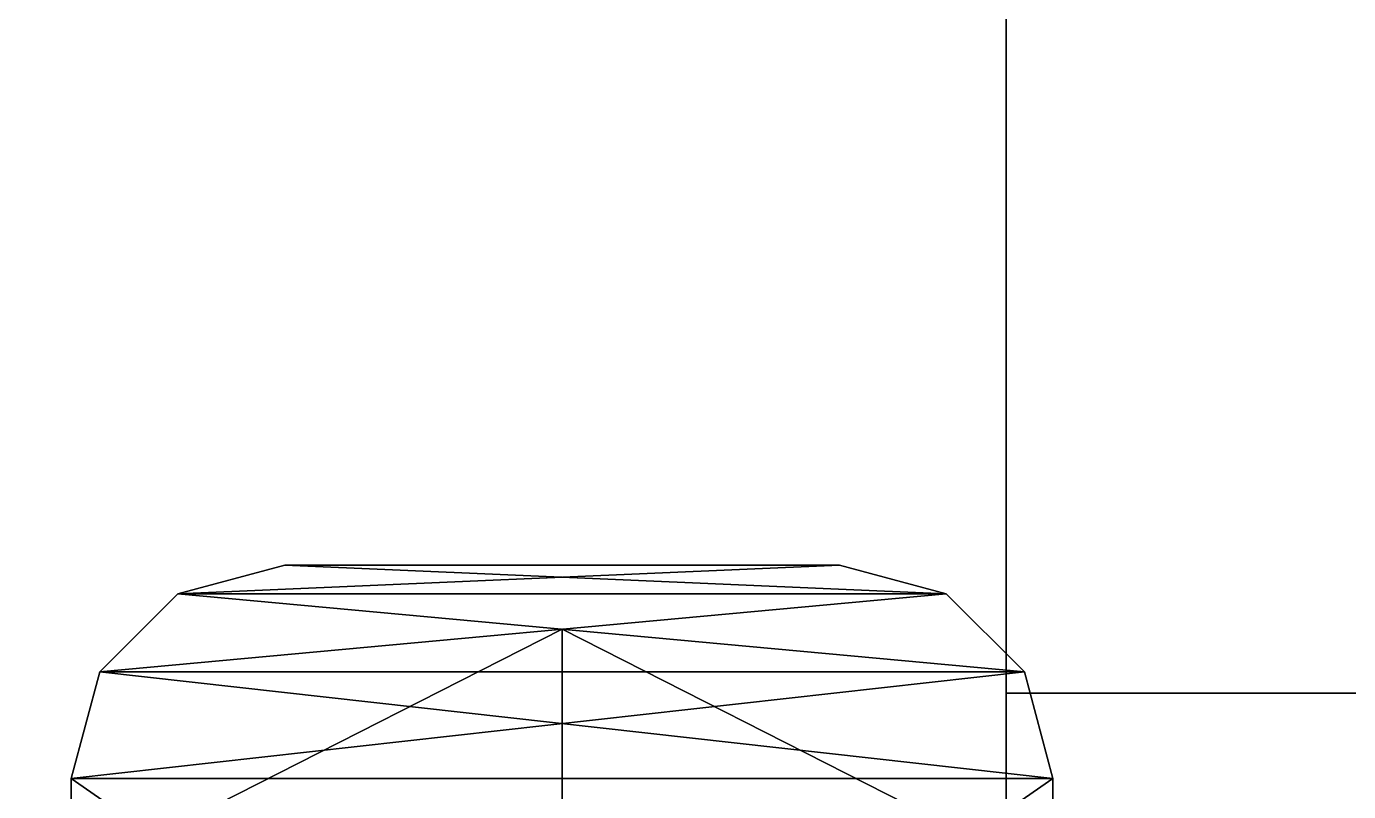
# Model space of a CAD drawing. Extents: x 0 to 4956, y -4930 to 0.
# Drawn here: x 169.05 to 200.02, y -962.31 to -944.38 of the extents above; entities that cross this region are included whole.
import ezdxf

# ---------------------------------------------------------------- set-up
doc = ezdxf.new("R2010")
doc.units = 0
for name, color, linetype in [('LAYER0', 7, 'CONTINUOUS'), ('LAYER151', 7, 'CONTINUOUS'), ('LAYER160', 7, 'CONTINUOUS'), ('LAYER172', 7, 'CONTINUOUS'), ('LAYER174', 7, 'CONTINUOUS'), ('LAYER181', 7, 'CONTINUOUS'), ('LAYER272', 7, 'CONTINUOUS'), ('LAYER279', 7, 'CONTINUOUS'), ('LAYER286', 7, 'CONTINUOUS'), ('LAYER293', 7, 'CONTINUOUS'), ('LAYER300', 7, 'CONTINUOUS'), ('LAYER307', 7, 'CONTINUOUS'), ('LAYER641', 7, 'CONTINUOUS'), ('LAYER643', 7, 'CONTINUOUS')]:
    doc.layers.add(name, color=color, linetype=linetype)

msp = doc.modelspace()

# ---------------------------------------------------------------- linework, layer by layer
at = {"layer": 'LAYER0', "invisible_edges": 1}
for points in [[(4956, 0), (0, -4930), (0, 0), (4956, 0)], [(4956, -4930, 5), (0, 0, 5), (0, -4930, 5), (4956, -4930, 5)], [(0, 0, 5), (4956, -4930, 5), (4956, 0, 5), (0, 0, 5)], [(0, -4930), (4956, 0), (4956, -4930), (0, -4930)]]:
    msp.add_3dface(points, dxfattribs=at)
at = {"layer": 'LAYER151', "invisible_edges": 1}
for points in [[(120, -588, 85), (670, -978, 85), (120, -978, 85), (120, -588, 85)], [(670, -978, 85), (120, -588, 85), (670, -588, 85), (670, -978, 85)], [(670, -588, 103), (120, -978, 103), (670, -978, 103), (670, -588, 103)], [(120, -978, 103), (670, -588, 103), (120, -588, 103), (120, -978, 103)]]:
    msp.add_3dface(points, dxfattribs=at)
at = {"layer": 'LAYER160', "invisible_edges": 1}
for points in [[(120, -978, 2544), (670, -588, 2544), (120, -588, 2544), (120, -978, 2544)], [(670, -588, 2544), (120, -978, 2544), (670, -978, 2544), (670, -588, 2544)], [(670, -978, 2526), (120, -588, 2526), (670, -588, 2526), (670, -978, 2526)], [(120, -588, 2526), (670, -978, 2526), (120, -978, 2526), (120, -588, 2526)]]:
    msp.add_3dface(points, dxfattribs=at)
at = {"layer": 'LAYER172', "invisible_edges": 1}
for points in [[(144.6, -978, 1989), (610, -588, 1989), (144.6, -588, 1989), (144.6, -978, 1989)], [(610, -588, 1989), (144.6, -978, 1989), (610, -978, 1989), (610, -588, 1989)], [(610, -978, 1971), (144.6, -588, 1971), (610, -588, 1971), (610, -978, 1971)], [(144.6, -588, 1971), (610, -978, 1971), (144.6, -978, 1971), (144.6, -588, 1971)]]:
    msp.add_3dface(points, dxfattribs=at)
at = {"layer": 'LAYER174', "invisible_edges": 1}
for points in [[(144.6, -978, 871), (610, -588, 871), (144.6, -588, 871), (144.6, -978, 871)], [(610, -588, 871), (144.6, -978, 871), (610, -978, 871), (610, -588, 871)], [(610, -978, 853), (144.6, -588, 853), (610, -588, 853), (610, -978, 853)], [(144.6, -588, 853), (610, -978, 853), (144.6, -978, 853), (144.6, -588, 853)]]:
    msp.add_3dface(points, dxfattribs=at)
at = {"layer": 'LAYER181'}
for points in [[(175.1, -957, 851.01), (172.6, -957.6699, 853), (175.1, -957, 853), (175.1, -957, 851.01)], [(172.6, -957.6699, 851.01), (172.6, -957.6699, 853), (175.1, -957, 851.01), (172.6, -957.6699, 851.01)], [(188.1, -957, 851.01), (172.6, -957.6699, 851.01), (175.1, -957, 851.01), (188.1, -957, 851.01)], [(190.6, -957.6699, 851.01), (172.6, -957.6699, 851.01), (188.1, -957, 851.01), (190.6, -957.6699, 851.01)], [(172.6, -957.6699, 853), (190.6, -957.6699, 853), (175.1, -957, 853), (172.6, -957.6699, 853)], [(188.1, -957, 851.01), (172.6, -957.6699, 851.01), (190.6, -957.6699, 851.01), (188.1, -957, 851.01)], [(175.1, -957, 851.01), (172.6, -957.6699, 851.01), (188.1, -957, 851.01), (175.1, -957, 851.01)], [(188.1, -957, 853), (172.6, -957.6699, 853), (190.6, -957.6699, 853), (188.1, -957, 853)], [(175.1, -957, 853), (172.6, -957.6699, 853), (188.1, -957, 853), (175.1, -957, 853)], [(172.6, -957.6699, 851.01), (175.1, -957, 853), (175.1, -957, 851.01), (172.6, -957.6699, 851.01)], [(172.6, -957.6699, 853), (175.1, -957, 853), (172.6, -957.6699, 851.01), (172.6, -957.6699, 853)], [(175.1, -957, 853), (188.1, -957, 851.01), (188.1, -957, 853), (175.1, -957, 853)], [(175.1, -957, 851.01), (188.1, -957, 851.01), (175.1, -957, 853), (175.1, -957, 851.01)], [(175.1, -957, 851.01), (188.1, -957, 853), (188.1, -957, 851.01), (175.1, -957, 851.01)], [(175.1, -957, 853), (188.1, -957, 853), (175.1, -957, 851.01), (175.1, -957, 853)], [(175.1, -957, 853), (190.6, -957.6699, 853), (188.1, -957, 853), (175.1, -957, 853)], [(188.1, -957, 853), (190.6, -957.6699, 851.01), (188.1, -957, 851.01), (188.1, -957, 853)], [(190.6, -957.6699, 853), (190.6, -957.6699, 851.01), (188.1, -957, 853), (190.6, -957.6699, 853)], [(190.6, -957.6699, 851.01), (188.1, -957, 853), (188.1, -957, 851.01), (190.6, -957.6699, 851.01)], [(190.6, -957.6699, 853), (188.1, -957, 853), (190.6, -957.6699, 851.01), (190.6, -957.6699, 853)], [(172.6, -957.6699, 851.01), (170.7699, -959.5, 853), (172.6, -957.6699, 853), (172.6, -957.6699, 851.01)], [(170.7699, -959.5, 851.01), (170.7699, -959.5, 853), (172.6, -957.6699, 851.01), (170.7699, -959.5, 851.01)], [(190.6, -957.6699, 851.01), (170.7699, -959.5, 851.01), (172.6, -957.6699, 851.01), (190.6, -957.6699, 851.01)], [(192.4301, -959.5, 851.01), (170.7699, -959.5, 851.01), (190.6, -957.6699, 851.01), (192.4301, -959.5, 851.01)], [(170.7699, -959.5, 853), (192.4301, -959.5, 853), (172.6, -957.6699, 853), (170.7699, -959.5, 853)], [(190.6, -957.6699, 851.01), (170.7699, -959.5, 851.01), (192.4301, -959.5, 851.01), (190.6, -957.6699, 851.01)], [(172.6, -957.6699, 851.01), (170.7699, -959.5, 851.01), (190.6, -957.6699, 851.01), (172.6, -957.6699, 851.01)], [(190.6, -957.6699, 853), (170.7699, -959.5, 853), (192.4301, -959.5, 853), (190.6, -957.6699, 853)], [(172.6, -957.6699, 853), (170.7699, -959.5, 853), (190.6, -957.6699, 853), (172.6, -957.6699, 853)], [(170.7699, -959.5, 851.01), (172.6, -957.6699, 853), (172.6, -957.6699, 851.01), (170.7699, -959.5, 851.01)], [(170.7699, -959.5, 853), (172.6, -957.6699, 853), (170.7699, -959.5, 851.01), (170.7699, -959.5, 853)], [(172.6, -957.6699, 853), (192.4301, -959.5, 853), (190.6, -957.6699, 853), (172.6, -957.6699, 853)], [(190.6, -957.6699, 853), (192.4301, -959.5, 851.01), (190.6, -957.6699, 851.01), (190.6, -957.6699, 853)], [(192.4301, -959.5, 853), (192.4301, -959.5, 851.01), (190.6, -957.6699, 853), (192.4301, -959.5, 853)], [(192.4301, -959.5, 851.01), (190.6, -957.6699, 853), (190.6, -957.6699, 851.01), (192.4301, -959.5, 851.01)], [(192.4301, -959.5, 853), (190.6, -957.6699, 853), (192.4301, -959.5, 851.01), (192.4301, -959.5, 853)], [(173.5165, -962.613, 867), (181.6, -965, 867), (181.6, -958.5, 867), (173.5165, -962.613, 867)], [(181.6, -958.5, 853), (173.5165, -962.613, 867), (181.6, -958.5, 867), (181.6, -958.5, 853)], [(173.5165, -962.613, 853), (173.5165, -962.613, 867), (181.6, -958.5, 853), (173.5165, -962.613, 853)], [(181.6, -958.5, 853), (173.5165, -962.613, 867), (173.5165, -962.613, 853), (181.6, -958.5, 853)], [(181.6, -958.5, 867), (173.5165, -962.613, 867), (181.6, -958.5, 853), (181.6, -958.5, 867)], [(173.5165, -962.613, 867), (181.6, -958.5, 867), (181.6, -965, 867), (173.5165, -962.613, 867)], [(181.6, -965, 867), (189.6835, -962.613, 867), (181.6, -958.5, 867), (181.6, -965, 867)], [(181.6, -958.5, 867), (189.6835, -962.613, 853), (181.6, -958.5, 853), (181.6, -958.5, 867)], [(189.6835, -962.613, 867), (189.6835, -962.613, 853), (181.6, -958.5, 867), (189.6835, -962.613, 867)], [(189.6835, -962.613, 853), (181.6, -958.5, 867), (181.6, -958.5, 853), (189.6835, -962.613, 853)], [(189.6835, -962.613, 867), (181.6, -958.5, 867), (189.6835, -962.613, 853), (189.6835, -962.613, 867)], [(189.6835, -962.613, 867), (181.6, -958.5, 867), (181.6, -965, 867), (189.6835, -962.613, 867)], [(170.7699, -959.5, 851.01), (170.1, -962, 853), (170.7699, -959.5, 853), (170.7699, -959.5, 851.01)], [(170.1, -962, 851.01), (170.1, -962, 853), (170.7699, -959.5, 851.01), (170.1, -962, 851.01)], [(170.1, -962, 851.01), (170.7699, -959.5, 851.01), (193.1, -962, 851.01), (170.1, -962, 851.01)], [(170.1, -962, 853), (193.1, -962, 853), (170.7699, -959.5, 853), (170.1, -962, 853)], [(192.4301, -959.5, 851.01), (170.1, -962, 851.01), (193.1, -962, 851.01), (192.4301, -959.5, 851.01)], [(170.7699, -959.5, 851.01), (170.1, -962, 851.01), (192.4301, -959.5, 851.01), (170.7699, -959.5, 851.01)], [(192.4301, -959.5, 853), (170.1, -962, 853), (193.1, -962, 853), (192.4301, -959.5, 853)], [(170.7699, -959.5, 853), (170.1, -962, 853), (192.4301, -959.5, 853), (170.7699, -959.5, 853)], [(170.1, -962, 851.01), (170.7699, -959.5, 853), (170.7699, -959.5, 851.01), (170.1, -962, 851.01)], [(170.1, -962, 853), (170.7699, -959.5, 853), (170.1, -962, 851.01), (170.1, -962, 853)], [(193.1, -962, 851.01), (170.7699, -959.5, 851.01), (192.4301, -959.5, 851.01), (193.1, -962, 851.01)], [(170.7699, -959.5, 853), (193.1, -962, 853), (192.4301, -959.5, 853), (170.7699, -959.5, 853)], [(192.4301, -959.5, 853), (193.1, -962, 851.01), (192.4301, -959.5, 851.01), (192.4301, -959.5, 853)], [(193.1, -962, 853), (193.1, -962, 851.01), (192.4301, -959.5, 853), (193.1, -962, 853)], [(193.1, -962, 851.01), (192.4301, -959.5, 853), (192.4301, -959.5, 851.01), (193.1, -962, 851.01)], [(193.1, -962, 853), (192.4301, -959.5, 853), (193.1, -962, 851.01), (193.1, -962, 853)], [(170.1, -978, 851.01), (193.1, -962, 851.01), (193.1, -978, 851.01), (170.1, -978, 851.01)], [(170.1, -962, 851.01), (193.1, -962, 851.01), (170.1, -978, 851.01), (170.1, -962, 851.01)], [(170.1, -978, 853), (193.1, -962, 853), (193.1, -978, 853), (170.1, -978, 853)], [(170.1, -962, 853), (193.1, -962, 853), (170.1, -978, 853), (170.1, -962, 853)], [(170.1, -962, 853), (170.1, -978, 851.01), (170.1, -962, 851.01), (170.1, -962, 853)], [(170.1, -978, 853), (170.1, -978, 851.01), (170.1, -962, 853), (170.1, -978, 853)], [(193.1, -962, 851.01), (170.1, -978, 851.01), (170.1, -962, 851.01), (193.1, -962, 851.01)], [(193.1, -978, 851.01), (170.1, -978, 851.01), (193.1, -962, 851.01), (193.1, -978, 851.01)], [(170.1, -978, 851.01), (170.1, -962, 853), (170.1, -962, 851.01), (170.1, -978, 851.01)], [(170.1, -978, 853), (170.1, -962, 853), (170.1, -978, 851.01), (170.1, -978, 853)], [(170.1, -962, 853), (193.1, -978, 853), (193.1, -962, 853), (170.1, -962, 853)], [(170.1, -978, 853), (193.1, -978, 853), (170.1, -962, 853), (170.1, -978, 853)], [(193.1, -962, 851.01), (193.1, -978, 853), (193.1, -978, 851.01), (193.1, -962, 851.01)], [(193.1, -962, 853), (193.1, -978, 853), (193.1, -962, 851.01), (193.1, -962, 853)], [(193.1, -978, 853), (193.1, -962, 851.01), (193.1, -962, 853), (193.1, -978, 853)], [(193.1, -978, 851.01), (193.1, -962, 851.01), (193.1, -978, 853), (193.1, -978, 851.01)]]:
    msp.add_3dface(points, dxfattribs=at)
at = {"layer": 'LAYER272', "invisible_edges": 1}
for points in [[(144.6, -978, 487), (610, -588, 487), (144.6, -588, 487), (144.6, -978, 487)], [(610, -588, 487), (144.6, -978, 487), (610, -978, 487), (610, -588, 487)], [(610, -978, 469), (144.6, -588, 469), (610, -588, 469), (610, -978, 469)], [(144.6, -588, 469), (610, -978, 469), (144.6, -978, 469), (144.6, -588, 469)]]:
    msp.add_3dface(points, dxfattribs=at)
at = {"layer": 'LAYER279'}
for points in [[(175.1, -957, 467.01), (172.6, -957.6699, 469), (175.1, -957, 469), (175.1, -957, 467.01)], [(172.6, -957.6699, 467.01), (172.6, -957.6699, 469), (175.1, -957, 467.01), (172.6, -957.6699, 467.01)], [(188.1, -957, 467.01), (172.6, -957.6699, 467.01), (175.1, -957, 467.01), (188.1, -957, 467.01)], [(190.6, -957.6699, 467.01), (172.6, -957.6699, 467.01), (188.1, -957, 467.01), (190.6, -957.6699, 467.01)], [(172.6, -957.6699, 469), (190.6, -957.6699, 469), (175.1, -957, 469), (172.6, -957.6699, 469)], [(188.1, -957, 467.01), (172.6, -957.6699, 467.01), (190.6, -957.6699, 467.01), (188.1, -957, 467.01)], [(175.1, -957, 467.01), (172.6, -957.6699, 467.01), (188.1, -957, 467.01), (175.1, -957, 467.01)], [(188.1, -957, 469), (172.6, -957.6699, 469), (190.6, -957.6699, 469), (188.1, -957, 469)], [(175.1, -957, 469), (172.6, -957.6699, 469), (188.1, -957, 469), (175.1, -957, 469)], [(172.6, -957.6699, 467.01), (175.1, -957, 469), (175.1, -957, 467.01), (172.6, -957.6699, 467.01)], [(172.6, -957.6699, 469), (175.1, -957, 469), (172.6, -957.6699, 467.01), (172.6, -957.6699, 469)], [(175.1, -957, 469), (188.1, -957, 467.01), (188.1, -957, 469), (175.1, -957, 469)], [(175.1, -957, 467.01), (188.1, -957, 467.01), (175.1, -957, 469), (175.1, -957, 467.01)], [(175.1, -957, 467.01), (188.1, -957, 469), (188.1, -957, 467.01), (175.1, -957, 467.01)], [(175.1, -957, 469), (188.1, -957, 469), (175.1, -957, 467.01), (175.1, -957, 469)], [(175.1, -957, 469), (190.6, -957.6699, 469), (188.1, -957, 469), (175.1, -957, 469)], [(188.1, -957, 469), (190.6, -957.6699, 467.01), (188.1, -957, 467.01), (188.1, -957, 469)], [(190.6, -957.6699, 469), (190.6, -957.6699, 467.01), (188.1, -957, 469), (190.6, -957.6699, 469)], [(190.6, -957.6699, 467.01), (188.1, -957, 469), (188.1, -957, 467.01), (190.6, -957.6699, 467.01)], [(190.6, -957.6699, 469), (188.1, -957, 469), (190.6, -957.6699, 467.01), (190.6, -957.6699, 469)], [(172.6, -957.6699, 467.01), (170.7699, -959.5, 469), (172.6, -957.6699, 469), (172.6, -957.6699, 467.01)], [(170.7699, -959.5, 467.01), (170.7699, -959.5, 469), (172.6, -957.6699, 467.01), (170.7699, -959.5, 467.01)], [(190.6, -957.6699, 467.01), (170.7699, -959.5, 467.01), (172.6, -957.6699, 467.01), (190.6, -957.6699, 467.01)], [(192.4301, -959.5, 467.01), (170.7699, -959.5, 467.01), (190.6, -957.6699, 467.01), (192.4301, -959.5, 467.01)], [(170.7699, -959.5, 469), (192.4301, -959.5, 469), (172.6, -957.6699, 469), (170.7699, -959.5, 469)], [(190.6, -957.6699, 467.01), (170.7699, -959.5, 467.01), (192.4301, -959.5, 467.01), (190.6, -957.6699, 467.01)], [(172.6, -957.6699, 467.01), (170.7699, -959.5, 467.01), (190.6, -957.6699, 467.01), (172.6, -957.6699, 467.01)], [(190.6, -957.6699, 469), (170.7699, -959.5, 469), (192.4301, -959.5, 469), (190.6, -957.6699, 469)], [(172.6, -957.6699, 469), (170.7699, -959.5, 469), (190.6, -957.6699, 469), (172.6, -957.6699, 469)], [(170.7699, -959.5, 467.01), (172.6, -957.6699, 469), (172.6, -957.6699, 467.01), (170.7699, -959.5, 467.01)], [(170.7699, -959.5, 469), (172.6, -957.6699, 469), (170.7699, -959.5, 467.01), (170.7699, -959.5, 469)], [(172.6, -957.6699, 469), (192.4301, -959.5, 469), (190.6, -957.6699, 469), (172.6, -957.6699, 469)], [(190.6, -957.6699, 469), (192.4301, -959.5, 467.01), (190.6, -957.6699, 467.01), (190.6, -957.6699, 469)], [(192.4301, -959.5, 469), (192.4301, -959.5, 467.01), (190.6, -957.6699, 469), (192.4301, -959.5, 469)], [(192.4301, -959.5, 467.01), (190.6, -957.6699, 469), (190.6, -957.6699, 467.01), (192.4301, -959.5, 467.01)], [(192.4301, -959.5, 469), (190.6, -957.6699, 469), (192.4301, -959.5, 467.01), (192.4301, -959.5, 469)], [(173.5165, -962.613, 483), (181.6, -965, 483), (181.6, -958.5, 483), (173.5165, -962.613, 483)], [(181.6, -958.5, 469), (173.5165, -962.613, 483), (181.6, -958.5, 483), (181.6, -958.5, 469)], [(173.5165, -962.613, 469), (173.5165, -962.613, 483), (181.6, -958.5, 469), (173.5165, -962.613, 469)], [(181.6, -958.5, 469), (173.5165, -962.613, 483), (173.5165, -962.613, 469), (181.6, -958.5, 469)], [(181.6, -958.5, 483), (173.5165, -962.613, 483), (181.6, -958.5, 469), (181.6, -958.5, 483)], [(173.5165, -962.613, 483), (181.6, -958.5, 483), (181.6, -965, 483), (173.5165, -962.613, 483)], [(181.6, -965, 483), (189.6835, -962.613, 483), (181.6, -958.5, 483), (181.6, -965, 483)], [(181.6, -958.5, 483), (189.6835, -962.613, 469), (181.6, -958.5, 469), (181.6, -958.5, 483)], [(189.6835, -962.613, 483), (189.6835, -962.613, 469), (181.6, -958.5, 483), (189.6835, -962.613, 483)], [(189.6835, -962.613, 469), (181.6, -958.5, 483), (181.6, -958.5, 469), (189.6835, -962.613, 469)], [(189.6835, -962.613, 483), (181.6, -958.5, 483), (189.6835, -962.613, 469), (189.6835, -962.613, 483)], [(189.6835, -962.613, 483), (181.6, -958.5, 483), (181.6, -965, 483), (189.6835, -962.613, 483)], [(170.7699, -959.5, 467.01), (170.1, -962, 469), (170.7699, -959.5, 469), (170.7699, -959.5, 467.01)], [(170.1, -962, 467.01), (170.1, -962, 469), (170.7699, -959.5, 467.01), (170.1, -962, 467.01)], [(170.1, -962, 467.01), (170.7699, -959.5, 467.01), (193.1, -962, 467.01), (170.1, -962, 467.01)], [(170.1, -962, 469), (193.1, -962, 469), (170.7699, -959.5, 469), (170.1, -962, 469)], [(192.4301, -959.5, 467.01), (170.1, -962, 467.01), (193.1, -962, 467.01), (192.4301, -959.5, 467.01)], [(170.7699, -959.5, 467.01), (170.1, -962, 467.01), (192.4301, -959.5, 467.01), (170.7699, -959.5, 467.01)], [(192.4301, -959.5, 469), (170.1, -962, 469), (193.1, -962, 469), (192.4301, -959.5, 469)], [(170.7699, -959.5, 469), (170.1, -962, 469), (192.4301, -959.5, 469), (170.7699, -959.5, 469)], [(170.1, -962, 467.01), (170.7699, -959.5, 469), (170.7699, -959.5, 467.01), (170.1, -962, 467.01)], [(170.1, -962, 469), (170.7699, -959.5, 469), (170.1, -962, 467.01), (170.1, -962, 469)], [(193.1, -962, 467.01), (170.7699, -959.5, 467.01), (192.4301, -959.5, 467.01), (193.1, -962, 467.01)], [(170.7699, -959.5, 469), (193.1, -962, 469), (192.4301, -959.5, 469), (170.7699, -959.5, 469)], [(192.4301, -959.5, 469), (193.1, -962, 467.01), (192.4301, -959.5, 467.01), (192.4301, -959.5, 469)], [(193.1, -962, 469), (193.1, -962, 467.01), (192.4301, -959.5, 469), (193.1, -962, 469)], [(193.1, -962, 467.01), (192.4301, -959.5, 469), (192.4301, -959.5, 467.01), (193.1, -962, 467.01)], [(193.1, -962, 469), (192.4301, -959.5, 469), (193.1, -962, 467.01), (193.1, -962, 469)], [(170.1, -978, 467.01), (193.1, -962, 467.01), (193.1, -978, 467.01), (170.1, -978, 467.01)], [(170.1, -962, 467.01), (193.1, -962, 467.01), (170.1, -978, 467.01), (170.1, -962, 467.01)], [(170.1, -978, 469), (193.1, -962, 469), (193.1, -978, 469), (170.1, -978, 469)], [(170.1, -962, 469), (193.1, -962, 469), (170.1, -978, 469), (170.1, -962, 469)], [(170.1, -962, 469), (170.1, -978, 467.01), (170.1, -962, 467.01), (170.1, -962, 469)], [(170.1, -978, 469), (170.1, -978, 467.01), (170.1, -962, 469), (170.1, -978, 469)], [(193.1, -962, 467.01), (170.1, -978, 467.01), (170.1, -962, 467.01), (193.1, -962, 467.01)], [(193.1, -978, 467.01), (170.1, -978, 467.01), (193.1, -962, 467.01), (193.1, -978, 467.01)], [(170.1, -978, 467.01), (170.1, -962, 469), (170.1, -962, 467.01), (170.1, -978, 467.01)], [(170.1, -978, 469), (170.1, -962, 469), (170.1, -978, 467.01), (170.1, -978, 469)], [(170.1, -962, 469), (193.1, -978, 469), (193.1, -962, 469), (170.1, -962, 469)], [(170.1, -978, 469), (193.1, -978, 469), (170.1, -962, 469), (170.1, -978, 469)], [(193.1, -962, 467.01), (193.1, -978, 469), (193.1, -978, 467.01), (193.1, -962, 467.01)], [(193.1, -962, 469), (193.1, -978, 469), (193.1, -962, 467.01), (193.1, -962, 469)], [(193.1, -978, 469), (193.1, -962, 467.01), (193.1, -962, 469), (193.1, -978, 469)], [(193.1, -978, 467.01), (193.1, -962, 467.01), (193.1, -978, 469), (193.1, -978, 467.01)]]:
    msp.add_3dface(points, dxfattribs=at)
at = {"layer": 'LAYER286', "invisible_edges": 1}
for points in [[(144.6, -978, 1245), (610, -588, 1245), (144.6, -588, 1245), (144.6, -978, 1245)], [(610, -588, 1245), (144.6, -978, 1245), (610, -978, 1245), (610, -588, 1245)], [(610, -978, 1227), (144.6, -588, 1227), (610, -588, 1227), (610, -978, 1227)], [(144.6, -588, 1227), (610, -978, 1227), (144.6, -978, 1227), (144.6, -588, 1227)]]:
    msp.add_3dface(points, dxfattribs=at)
at = {"layer": 'LAYER293'}
for points in [[(175.1, -957, 1225.01), (172.6, -957.6699, 1227), (175.1, -957, 1227), (175.1, -957, 1225.01)], [(172.6, -957.6699, 1225.01), (172.6, -957.6699, 1227), (175.1, -957, 1225.01), (172.6, -957.6699, 1225.01)], [(188.1, -957, 1225.01), (172.6, -957.6699, 1225.01), (175.1, -957, 1225.01), (188.1, -957, 1225.01)], [(190.6, -957.6699, 1225.01), (172.6, -957.6699, 1225.01), (188.1, -957, 1225.01), (190.6, -957.6699, 1225.01)], [(172.6, -957.6699, 1227), (190.6, -957.6699, 1227), (175.1, -957, 1227), (172.6, -957.6699, 1227)], [(188.1, -957, 1225.01), (172.6, -957.6699, 1225.01), (190.6, -957.6699, 1225.01), (188.1, -957, 1225.01)], [(175.1, -957, 1225.01), (172.6, -957.6699, 1225.01), (188.1, -957, 1225.01), (175.1, -957, 1225.01)], [(188.1, -957, 1227), (172.6, -957.6699, 1227), (190.6, -957.6699, 1227), (188.1, -957, 1227)], [(175.1, -957, 1227), (172.6, -957.6699, 1227), (188.1, -957, 1227), (175.1, -957, 1227)], [(172.6, -957.6699, 1225.01), (175.1, -957, 1227), (175.1, -957, 1225.01), (172.6, -957.6699, 1225.01)], [(172.6, -957.6699, 1227), (175.1, -957, 1227), (172.6, -957.6699, 1225.01), (172.6, -957.6699, 1227)], [(175.1, -957, 1227), (188.1, -957, 1225.01), (188.1, -957, 1227), (175.1, -957, 1227)], [(175.1, -957, 1225.01), (188.1, -957, 1225.01), (175.1, -957, 1227), (175.1, -957, 1225.01)], [(175.1, -957, 1225.01), (188.1, -957, 1227), (188.1, -957, 1225.01), (175.1, -957, 1225.01)], [(175.1, -957, 1227), (188.1, -957, 1227), (175.1, -957, 1225.01), (175.1, -957, 1227)], [(175.1, -957, 1227), (190.6, -957.6699, 1227), (188.1, -957, 1227), (175.1, -957, 1227)], [(188.1, -957, 1227), (190.6, -957.6699, 1225.01), (188.1, -957, 1225.01), (188.1, -957, 1227)], [(190.6, -957.6699, 1227), (190.6, -957.6699, 1225.01), (188.1, -957, 1227), (190.6, -957.6699, 1227)], [(190.6, -957.6699, 1225.01), (188.1, -957, 1227), (188.1, -957, 1225.01), (190.6, -957.6699, 1225.01)], [(190.6, -957.6699, 1227), (188.1, -957, 1227), (190.6, -957.6699, 1225.01), (190.6, -957.6699, 1227)], [(172.6, -957.6699, 1225.01), (170.7699, -959.5, 1227), (172.6, -957.6699, 1227), (172.6, -957.6699, 1225.01)], [(170.7699, -959.5, 1225.01), (170.7699, -959.5, 1227), (172.6, -957.6699, 1225.01), (170.7699, -959.5, 1225.01)], [(190.6, -957.6699, 1225.01), (170.7699, -959.5, 1225.01), (172.6, -957.6699, 1225.01), (190.6, -957.6699, 1225.01)], [(192.4301, -959.5, 1225.01), (170.7699, -959.5, 1225.01), (190.6, -957.6699, 1225.01), (192.4301, -959.5, 1225.01)], [(170.7699, -959.5, 1227), (192.4301, -959.5, 1227), (172.6, -957.6699, 1227), (170.7699, -959.5, 1227)], [(190.6, -957.6699, 1225.01), (170.7699, -959.5, 1225.01), (192.4301, -959.5, 1225.01), (190.6, -957.6699, 1225.01)], [(172.6, -957.6699, 1225.01), (170.7699, -959.5, 1225.01), (190.6, -957.6699, 1225.01), (172.6, -957.6699, 1225.01)], [(190.6, -957.6699, 1227), (170.7699, -959.5, 1227), (192.4301, -959.5, 1227), (190.6, -957.6699, 1227)], [(172.6, -957.6699, 1227), (170.7699, -959.5, 1227), (190.6, -957.6699, 1227), (172.6, -957.6699, 1227)], [(170.7699, -959.5, 1225.01), (172.6, -957.6699, 1227), (172.6, -957.6699, 1225.01), (170.7699, -959.5, 1225.01)], [(170.7699, -959.5, 1227), (172.6, -957.6699, 1227), (170.7699, -959.5, 1225.01), (170.7699, -959.5, 1227)], [(172.6, -957.6699, 1227), (192.4301, -959.5, 1227), (190.6, -957.6699, 1227), (172.6, -957.6699, 1227)], [(190.6, -957.6699, 1227), (192.4301, -959.5, 1225.01), (190.6, -957.6699, 1225.01), (190.6, -957.6699, 1227)], [(192.4301, -959.5, 1227), (192.4301, -959.5, 1225.01), (190.6, -957.6699, 1227), (192.4301, -959.5, 1227)], [(192.4301, -959.5, 1225.01), (190.6, -957.6699, 1227), (190.6, -957.6699, 1225.01), (192.4301, -959.5, 1225.01)], [(192.4301, -959.5, 1227), (190.6, -957.6699, 1227), (192.4301, -959.5, 1225.01), (192.4301, -959.5, 1227)], [(173.5165, -962.613, 1241), (181.6, -965, 1241), (181.6, -958.5, 1241), (173.5165, -962.613, 1241)], [(181.6, -958.5, 1227), (173.5165, -962.613, 1241), (181.6, -958.5, 1241), (181.6, -958.5, 1227)], [(173.5165, -962.613, 1227), (173.5165, -962.613, 1241), (181.6, -958.5, 1227), (173.5165, -962.613, 1227)], [(181.6, -958.5, 1227), (173.5165, -962.613, 1241), (173.5165, -962.613, 1227), (181.6, -958.5, 1227)], [(181.6, -958.5, 1241), (173.5165, -962.613, 1241), (181.6, -958.5, 1227), (181.6, -958.5, 1241)], [(173.5165, -962.613, 1241), (181.6, -958.5, 1241), (181.6, -965, 1241), (173.5165, -962.613, 1241)], [(181.6, -965, 1241), (189.6835, -962.613, 1241), (181.6, -958.5, 1241), (181.6, -965, 1241)], [(181.6, -958.5, 1241), (189.6835, -962.613, 1227), (181.6, -958.5, 1227), (181.6, -958.5, 1241)], [(189.6835, -962.613, 1241), (189.6835, -962.613, 1227), (181.6, -958.5, 1241), (189.6835, -962.613, 1241)], [(189.6835, -962.613, 1227), (181.6, -958.5, 1241), (181.6, -958.5, 1227), (189.6835, -962.613, 1227)], [(189.6835, -962.613, 1241), (181.6, -958.5, 1241), (189.6835, -962.613, 1227), (189.6835, -962.613, 1241)], [(189.6835, -962.613, 1241), (181.6, -958.5, 1241), (181.6, -965, 1241), (189.6835, -962.613, 1241)], [(170.7699, -959.5, 1225.01), (170.1, -962, 1227), (170.7699, -959.5, 1227), (170.7699, -959.5, 1225.01)], [(170.1, -962, 1225.01), (170.1, -962, 1227), (170.7699, -959.5, 1225.01), (170.1, -962, 1225.01)], [(170.1, -962, 1225.01), (170.7699, -959.5, 1225.01), (193.1, -962, 1225.01), (170.1, -962, 1225.01)], [(170.1, -962, 1227), (193.1, -962, 1227), (170.7699, -959.5, 1227), (170.1, -962, 1227)], [(192.4301, -959.5, 1225.01), (170.1, -962, 1225.01), (193.1, -962, 1225.01), (192.4301, -959.5, 1225.01)], [(170.7699, -959.5, 1225.01), (170.1, -962, 1225.01), (192.4301, -959.5, 1225.01), (170.7699, -959.5, 1225.01)], [(192.4301, -959.5, 1227), (170.1, -962, 1227), (193.1, -962, 1227), (192.4301, -959.5, 1227)], [(170.7699, -959.5, 1227), (170.1, -962, 1227), (192.4301, -959.5, 1227), (170.7699, -959.5, 1227)], [(170.1, -962, 1225.01), (170.7699, -959.5, 1227), (170.7699, -959.5, 1225.01), (170.1, -962, 1225.01)], [(170.1, -962, 1227), (170.7699, -959.5, 1227), (170.1, -962, 1225.01), (170.1, -962, 1227)], [(193.1, -962, 1225.01), (170.7699, -959.5, 1225.01), (192.4301, -959.5, 1225.01), (193.1, -962, 1225.01)], [(170.7699, -959.5, 1227), (193.1, -962, 1227), (192.4301, -959.5, 1227), (170.7699, -959.5, 1227)], [(192.4301, -959.5, 1227), (193.1, -962, 1225.01), (192.4301, -959.5, 1225.01), (192.4301, -959.5, 1227)], [(193.1, -962, 1227), (193.1, -962, 1225.01), (192.4301, -959.5, 1227), (193.1, -962, 1227)], [(193.1, -962, 1225.01), (192.4301, -959.5, 1227), (192.4301, -959.5, 1225.01), (193.1, -962, 1225.01)], [(193.1, -962, 1227), (192.4301, -959.5, 1227), (193.1, -962, 1225.01), (193.1, -962, 1227)], [(170.1, -978, 1225.01), (193.1, -962, 1225.01), (193.1, -978, 1225.01), (170.1, -978, 1225.01)], [(170.1, -962, 1225.01), (193.1, -962, 1225.01), (170.1, -978, 1225.01), (170.1, -962, 1225.01)], [(170.1, -978, 1227), (193.1, -962, 1227), (193.1, -978, 1227), (170.1, -978, 1227)], [(170.1, -962, 1227), (193.1, -962, 1227), (170.1, -978, 1227), (170.1, -962, 1227)], [(170.1, -962, 1227), (170.1, -978, 1225.01), (170.1, -962, 1225.01), (170.1, -962, 1227)], [(170.1, -978, 1227), (170.1, -978, 1225.01), (170.1, -962, 1227), (170.1, -978, 1227)], [(193.1, -962, 1225.01), (170.1, -978, 1225.01), (170.1, -962, 1225.01), (193.1, -962, 1225.01)], [(193.1, -978, 1225.01), (170.1, -978, 1225.01), (193.1, -962, 1225.01), (193.1, -978, 1225.01)], [(170.1, -978, 1225.01), (170.1, -962, 1227), (170.1, -962, 1225.01), (170.1, -978, 1225.01)], [(170.1, -978, 1227), (170.1, -962, 1227), (170.1, -978, 1225.01), (170.1, -978, 1227)], [(170.1, -962, 1227), (193.1, -978, 1227), (193.1, -962, 1227), (170.1, -962, 1227)], [(170.1, -978, 1227), (193.1, -978, 1227), (170.1, -962, 1227), (170.1, -978, 1227)], [(193.1, -962, 1225.01), (193.1, -978, 1227), (193.1, -978, 1225.01), (193.1, -962, 1225.01)], [(193.1, -962, 1227), (193.1, -978, 1227), (193.1, -962, 1225.01), (193.1, -962, 1227)], [(193.1, -978, 1227), (193.1, -962, 1225.01), (193.1, -962, 1227), (193.1, -978, 1227)], [(193.1, -978, 1225.01), (193.1, -962, 1225.01), (193.1, -978, 1227), (193.1, -978, 1225.01)]]:
    msp.add_3dface(points, dxfattribs=at)
at = {"layer": 'LAYER300', "invisible_edges": 1}
for points in [[(144.6, -978, 1617), (610, -588, 1617), (144.6, -588, 1617), (144.6, -978, 1617)], [(610, -588, 1617), (144.6, -978, 1617), (610, -978, 1617), (610, -588, 1617)], [(610, -978, 1599), (144.6, -588, 1599), (610, -588, 1599), (610, -978, 1599)], [(144.6, -588, 1599), (610, -978, 1599), (144.6, -978, 1599), (144.6, -588, 1599)]]:
    msp.add_3dface(points, dxfattribs=at)
at = {"layer": 'LAYER307'}
for points in [[(175.1, -957, 1597.01), (172.6, -957.6699, 1599), (175.1, -957, 1599), (175.1, -957, 1597.01)], [(172.6, -957.6699, 1597.01), (172.6, -957.6699, 1599), (175.1, -957, 1597.01), (172.6, -957.6699, 1597.01)], [(188.1, -957, 1597.01), (172.6, -957.6699, 1597.01), (175.1, -957, 1597.01), (188.1, -957, 1597.01)], [(190.6, -957.6699, 1597.01), (172.6, -957.6699, 1597.01), (188.1, -957, 1597.01), (190.6, -957.6699, 1597.01)], [(172.6, -957.6699, 1599), (190.6, -957.6699, 1599), (175.1, -957, 1599), (172.6, -957.6699, 1599)], [(188.1, -957, 1597.01), (172.6, -957.6699, 1597.01), (190.6, -957.6699, 1597.01), (188.1, -957, 1597.01)], [(175.1, -957, 1597.01), (172.6, -957.6699, 1597.01), (188.1, -957, 1597.01), (175.1, -957, 1597.01)], [(188.1, -957, 1599), (172.6, -957.6699, 1599), (190.6, -957.6699, 1599), (188.1, -957, 1599)], [(175.1, -957, 1599), (172.6, -957.6699, 1599), (188.1, -957, 1599), (175.1, -957, 1599)], [(172.6, -957.6699, 1597.01), (175.1, -957, 1599), (175.1, -957, 1597.01), (172.6, -957.6699, 1597.01)], [(172.6, -957.6699, 1599), (175.1, -957, 1599), (172.6, -957.6699, 1597.01), (172.6, -957.6699, 1599)], [(175.1, -957, 1599), (188.1, -957, 1597.01), (188.1, -957, 1599), (175.1, -957, 1599)], [(175.1, -957, 1597.01), (188.1, -957, 1597.01), (175.1, -957, 1599), (175.1, -957, 1597.01)], [(175.1, -957, 1597.01), (188.1, -957, 1599), (188.1, -957, 1597.01), (175.1, -957, 1597.01)], [(175.1, -957, 1599), (188.1, -957, 1599), (175.1, -957, 1597.01), (175.1, -957, 1599)], [(175.1, -957, 1599), (190.6, -957.6699, 1599), (188.1, -957, 1599), (175.1, -957, 1599)], [(188.1, -957, 1599), (190.6, -957.6699, 1597.01), (188.1, -957, 1597.01), (188.1, -957, 1599)], [(190.6, -957.6699, 1599), (190.6, -957.6699, 1597.01), (188.1, -957, 1599), (190.6, -957.6699, 1599)], [(190.6, -957.6699, 1597.01), (188.1, -957, 1599), (188.1, -957, 1597.01), (190.6, -957.6699, 1597.01)], [(190.6, -957.6699, 1599), (188.1, -957, 1599), (190.6, -957.6699, 1597.01), (190.6, -957.6699, 1599)], [(172.6, -957.6699, 1597.01), (170.7699, -959.5, 1599), (172.6, -957.6699, 1599), (172.6, -957.6699, 1597.01)], [(170.7699, -959.5, 1597.01), (170.7699, -959.5, 1599), (172.6, -957.6699, 1597.01), (170.7699, -959.5, 1597.01)], [(190.6, -957.6699, 1597.01), (170.7699, -959.5, 1597.01), (172.6, -957.6699, 1597.01), (190.6, -957.6699, 1597.01)], [(192.4301, -959.5, 1597.01), (170.7699, -959.5, 1597.01), (190.6, -957.6699, 1597.01), (192.4301, -959.5, 1597.01)], [(170.7699, -959.5, 1599), (192.4301, -959.5, 1599), (172.6, -957.6699, 1599), (170.7699, -959.5, 1599)], [(190.6, -957.6699, 1597.01), (170.7699, -959.5, 1597.01), (192.4301, -959.5, 1597.01), (190.6, -957.6699, 1597.01)], [(172.6, -957.6699, 1597.01), (170.7699, -959.5, 1597.01), (190.6, -957.6699, 1597.01), (172.6, -957.6699, 1597.01)], [(190.6, -957.6699, 1599), (170.7699, -959.5, 1599), (192.4301, -959.5, 1599), (190.6, -957.6699, 1599)], [(172.6, -957.6699, 1599), (170.7699, -959.5, 1599), (190.6, -957.6699, 1599), (172.6, -957.6699, 1599)], [(170.7699, -959.5, 1597.01), (172.6, -957.6699, 1599), (172.6, -957.6699, 1597.01), (170.7699, -959.5, 1597.01)], [(170.7699, -959.5, 1599), (172.6, -957.6699, 1599), (170.7699, -959.5, 1597.01), (170.7699, -959.5, 1599)], [(172.6, -957.6699, 1599), (192.4301, -959.5, 1599), (190.6, -957.6699, 1599), (172.6, -957.6699, 1599)], [(190.6, -957.6699, 1599), (192.4301, -959.5, 1597.01), (190.6, -957.6699, 1597.01), (190.6, -957.6699, 1599)], [(192.4301, -959.5, 1599), (192.4301, -959.5, 1597.01), (190.6, -957.6699, 1599), (192.4301, -959.5, 1599)], [(192.4301, -959.5, 1597.01), (190.6, -957.6699, 1599), (190.6, -957.6699, 1597.01), (192.4301, -959.5, 1597.01)], [(192.4301, -959.5, 1599), (190.6, -957.6699, 1599), (192.4301, -959.5, 1597.01), (192.4301, -959.5, 1599)], [(173.5165, -962.613, 1613), (181.6, -965, 1613), (181.6, -958.5, 1613), (173.5165, -962.613, 1613)], [(181.6, -958.5, 1599), (173.5165, -962.613, 1613), (181.6, -958.5, 1613), (181.6, -958.5, 1599)], [(173.5165, -962.613, 1599), (173.5165, -962.613, 1613), (181.6, -958.5, 1599), (173.5165, -962.613, 1599)], [(181.6, -958.5, 1599), (173.5165, -962.613, 1613), (173.5165, -962.613, 1599), (181.6, -958.5, 1599)], [(181.6, -958.5, 1613), (173.5165, -962.613, 1613), (181.6, -958.5, 1599), (181.6, -958.5, 1613)], [(173.5165, -962.613, 1613), (181.6, -958.5, 1613), (181.6, -965, 1613), (173.5165, -962.613, 1613)], [(181.6, -965, 1613), (189.6835, -962.613, 1613), (181.6, -958.5, 1613), (181.6, -965, 1613)], [(181.6, -958.5, 1613), (189.6835, -962.613, 1599), (181.6, -958.5, 1599), (181.6, -958.5, 1613)], [(189.6835, -962.613, 1613), (189.6835, -962.613, 1599), (181.6, -958.5, 1613), (189.6835, -962.613, 1613)], [(189.6835, -962.613, 1599), (181.6, -958.5, 1613), (181.6, -958.5, 1599), (189.6835, -962.613, 1599)], [(189.6835, -962.613, 1613), (181.6, -958.5, 1613), (189.6835, -962.613, 1599), (189.6835, -962.613, 1613)], [(189.6835, -962.613, 1613), (181.6, -958.5, 1613), (181.6, -965, 1613), (189.6835, -962.613, 1613)], [(170.7699, -959.5, 1597.01), (170.1, -962, 1599), (170.7699, -959.5, 1599), (170.7699, -959.5, 1597.01)], [(170.1, -962, 1597.01), (170.1, -962, 1599), (170.7699, -959.5, 1597.01), (170.1, -962, 1597.01)], [(170.1, -962, 1597.01), (170.7699, -959.5, 1597.01), (193.1, -962, 1597.01), (170.1, -962, 1597.01)], [(170.1, -962, 1599), (193.1, -962, 1599), (170.7699, -959.5, 1599), (170.1, -962, 1599)], [(192.4301, -959.5, 1597.01), (170.1, -962, 1597.01), (193.1, -962, 1597.01), (192.4301, -959.5, 1597.01)], [(170.7699, -959.5, 1597.01), (170.1, -962, 1597.01), (192.4301, -959.5, 1597.01), (170.7699, -959.5, 1597.01)], [(192.4301, -959.5, 1599), (170.1, -962, 1599), (193.1, -962, 1599), (192.4301, -959.5, 1599)], [(170.7699, -959.5, 1599), (170.1, -962, 1599), (192.4301, -959.5, 1599), (170.7699, -959.5, 1599)], [(170.1, -962, 1597.01), (170.7699, -959.5, 1599), (170.7699, -959.5, 1597.01), (170.1, -962, 1597.01)], [(170.1, -962, 1599), (170.7699, -959.5, 1599), (170.1, -962, 1597.01), (170.1, -962, 1599)], [(193.1, -962, 1597.01), (170.7699, -959.5, 1597.01), (192.4301, -959.5, 1597.01), (193.1, -962, 1597.01)], [(170.7699, -959.5, 1599), (193.1, -962, 1599), (192.4301, -959.5, 1599), (170.7699, -959.5, 1599)], [(192.4301, -959.5, 1599), (193.1, -962, 1597.01), (192.4301, -959.5, 1597.01), (192.4301, -959.5, 1599)], [(193.1, -962, 1599), (193.1, -962, 1597.01), (192.4301, -959.5, 1599), (193.1, -962, 1599)], [(193.1, -962, 1597.01), (192.4301, -959.5, 1599), (192.4301, -959.5, 1597.01), (193.1, -962, 1597.01)], [(193.1, -962, 1599), (192.4301, -959.5, 1599), (193.1, -962, 1597.01), (193.1, -962, 1599)], [(170.1, -978, 1597.01), (193.1, -962, 1597.01), (193.1, -978, 1597.01), (170.1, -978, 1597.01)], [(170.1, -962, 1597.01), (193.1, -962, 1597.01), (170.1, -978, 1597.01), (170.1, -962, 1597.01)], [(170.1, -978, 1599), (193.1, -962, 1599), (193.1, -978, 1599), (170.1, -978, 1599)], [(170.1, -962, 1599), (193.1, -962, 1599), (170.1, -978, 1599), (170.1, -962, 1599)], [(170.1, -962, 1599), (170.1, -978, 1597.01), (170.1, -962, 1597.01), (170.1, -962, 1599)], [(170.1, -978, 1599), (170.1, -978, 1597.01), (170.1, -962, 1599), (170.1, -978, 1599)], [(193.1, -962, 1597.01), (170.1, -978, 1597.01), (170.1, -962, 1597.01), (193.1, -962, 1597.01)], [(193.1, -978, 1597.01), (170.1, -978, 1597.01), (193.1, -962, 1597.01), (193.1, -978, 1597.01)], [(170.1, -978, 1597.01), (170.1, -962, 1599), (170.1, -962, 1597.01), (170.1, -978, 1597.01)], [(170.1, -978, 1599), (170.1, -962, 1599), (170.1, -978, 1597.01), (170.1, -978, 1599)], [(170.1, -962, 1599), (193.1, -978, 1599), (193.1, -962, 1599), (170.1, -962, 1599)], [(170.1, -978, 1599), (193.1, -978, 1599), (170.1, -962, 1599), (170.1, -978, 1599)], [(193.1, -962, 1597.01), (193.1, -978, 1599), (193.1, -978, 1597.01), (193.1, -962, 1597.01)], [(193.1, -962, 1599), (193.1, -978, 1599), (193.1, -962, 1597.01), (193.1, -962, 1599)], [(193.1, -978, 1599), (193.1, -962, 1597.01), (193.1, -962, 1599), (193.1, -978, 1599)], [(193.1, -978, 1597.01), (193.1, -962, 1597.01), (193.1, -978, 1599), (193.1, -978, 1597.01)]]:
    msp.add_3dface(points, dxfattribs=at)
at = {"layer": 'LAYER641', "invisible_edges": 1}
for points in [[(192, -942, 853), (592, -960, 853), (592, -942, 853), (192, -942, 853)], [(592, -960, 853), (192, -942, 853), (192, -960, 853), (592, -960, 853)], [(192, -960, 487), (592, -942, 487), (592, -960, 487), (192, -960, 487)], [(592, -942, 487), (192, -960, 487), (192, -942, 487), (592, -942, 487)], [(192, -942, 853), (192, -960, 487), (192, -960, 853), (192, -942, 853)], [(192, -960, 487), (192, -942, 853), (192, -942, 487), (192, -960, 487)], [(192, -960, 487), (592, -960, 853), (192, -960, 853), (192, -960, 487)], [(592, -960, 853), (192, -960, 487), (592, -960, 487), (592, -960, 853)]]:
    msp.add_3dface(points, dxfattribs=at)
at = {"layer": 'LAYER643', "invisible_edges": 1}
for points in [[(192, -960, 853), (272, -978, 853), (272, -960, 853), (192, -960, 853)], [(272, -978, 853), (192, -960, 853), (192, -978, 853), (272, -978, 853)], [(192, -978, 487), (272, -960, 487), (272, -978, 487), (192, -978, 487)], [(272, -960, 487), (192, -978, 487), (192, -960, 487), (272, -960, 487)], [(192, -960, 853), (192, -978, 487), (192, -978, 853), (192, -960, 853)], [(192, -978, 487), (192, -960, 853), (192, -960, 487), (192, -978, 487)], [(272, -960, 487), (192, -960, 853), (272, -960, 853), (272, -960, 487)], [(192, -960, 853), (272, -960, 487), (192, -960, 487), (192, -960, 853)]]:
    msp.add_3dface(points, dxfattribs=at)

doc.saveas('drawing.dxf')
